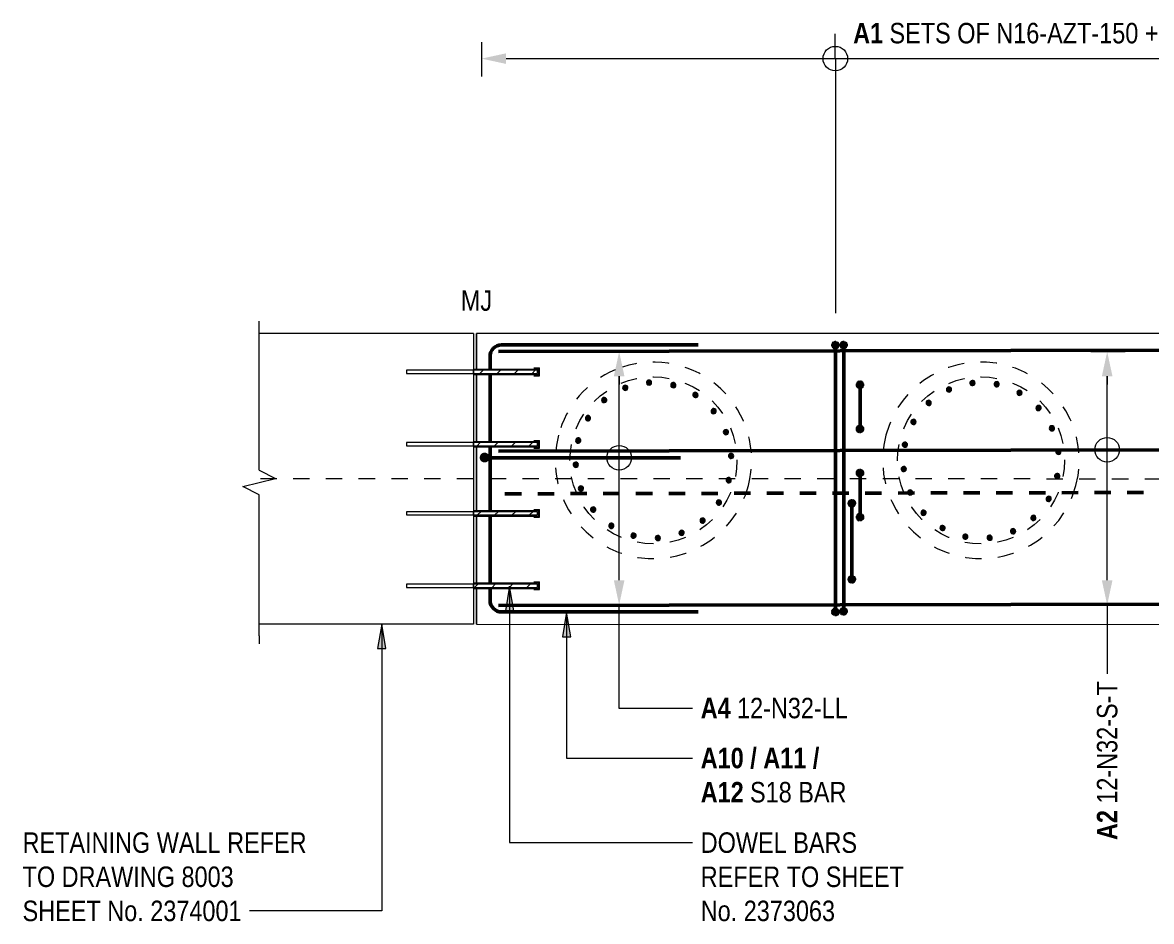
# Model space of a CAD drawing. Header units: metres. Extents: x 0 to 41, y -510 to 23.
# Drawn here: x 10.66 to 17.55, y -509.22 to -503.74 of the extents above; entities that cross this region are included whole.
import ezdxf

# ---------------------------------------------------------------- set-up
doc = ezdxf.new("R2010")
doc.units = ezdxf.units.M
doc.linetypes.add('JacobsDash', pattern=[0.0045, 0.003, -0.0015])
doc.linetypes.add('JacobsGridLine', pattern=[0.0145, 0.01, -0.001, 0.0025, -0.001])
for name, color, linetype, lineweight in [('A-ANNO-NOTE', 7, 'Continuous', 9), ('A-DETL', 7, 'Continuous', 13), ('A-DETL-GENF', 7, 'Continuous', 9), ('G-ANNO-TEXT', 7, 'Continuous', 9), ('S-BEAM', 7, 'Continuous', 50), ('S-FNDN', 7, 'Continuous', 50), ('S-GRID', 7, 'Continuous', 9)]:
    doc.layers.add(name, color=color, linetype=linetype, lineweight=lineweight)
doc.styles.add('Arial Narrow_5', font='ARIALN.TTF', dxfattribs={"height": 0.125})
doc.styles.add('Arial Narrow_B_2', font='ARIALNB.TTF', dxfattribs={"height": 0.125})
pattern_1 = [(45, (-151.88047, -1733.145), (-0.0530330086, 0.0530330086), [])]

# ---------------------------------------------------------------- blocks, each defined once
blk = doc.blocks.new('01_SFO_FRP_Pile_CastInPlace_CS_BR08 - CAST-IN-PLACE PILE - 1200-8661166-DRG-2873071 - ABUTMENT A1 REINFORCEMENT PLAN')
at = {"layer": 'S-FNDN', "color": 8, "linetype": 'JacobsDash', "lineweight": 18, "true_color": 0x808080}
for start, end in [(90, 270), (270, 90)]:
    blk.add_arc((0, 0), 0.6, start, end, dxfattribs=at)
blk = doc.blocks.new('01_SFO_FRP_Pile_CastInPlace_CS_BR08 - CAST-IN-PLACE PILE - 1200-8661189-DRG-2873071 - ABUTMENT A1 REINFORCEMENT PLAN')
at = {"layer": 'S-FNDN', "color": 8, "linetype": 'JacobsDash', "lineweight": 18, "true_color": 0x808080}
for start, end in [(90, 213.13476), (270, 90), (217.7308, 270)]:
    blk.add_arc((0, 0), 0.6, start, end, dxfattribs=at)
blk = doc.blocks.new('03_SFR_ACS_Abutment_BR08_Retaining wall CS - ABUTMENT SOUTH WEST_B08-7985321-DRG-2873071 - ABUTMENT A1 REINFORCEMENT PLAN')
at = {"layer": 'S-BEAM', "lineweight": 13}
for p, q in [((1102.352, -505.8592), (1102.3521, -505.6342)), ((1102.3521, -505.6342), (1102.3525, -505.6342)), ((1102.3525, -505.6342), (1102.353, -505.6342)), ((1102.353, -505.6342), (1102.3529, -505.8592)), ((1112.3325, -505.6375), (1102.353, -505.6342)), ((1112.3317, -505.6375), (1112.3314, -506.3429)), ((1112.3325, -505.6375), (1112.332, -505.6375)), ((1112.3323, -506.3431), (1112.3325, -505.6375)), ((1102.3519, -506.3009), (1102.352, -505.8792)), ((1102.3529, -505.8792), (1102.3528, -506.3009)), ((1102.3518, -506.7225), (1102.3519, -506.3209)), ((1102.3528, -506.3209), (1102.3526, -506.7225)), ((1112.3314, -506.4019), (1112.3311, -507.4125)), ((1112.332, -507.4125), (1112.3323, -506.4017)), ((1102.3516, -507.1642), (1102.3518, -506.7425)), ((1102.3526, -506.7425), (1102.3525, -507.1642)), ((1102.3515, -507.4092), (1102.3516, -507.1842)), ((1102.3525, -507.1842), (1102.3524, -507.4092)), ((1102.3524, -507.4092), (1102.3515, -507.4092)), ((1102.3524, -507.4092), (1112.332, -507.4125)), ((1112.3311, -507.4125), (1112.332, -507.4125))]:
    blk.add_line(p, q, dxfattribs=at)
blk = doc.blocks.new('S_Det_Reinf_Bar Section_2D Grey - N32-6361576-DRG-2873071 - ABUTMENT A1 REINFORCEMENT PLAN')
at = {"layer": 'A-DETL-GENF', "true_color": 0x808080}
blk.add_hatch(color=8, dxfattribs=at).paths.add_polyline_path([(0.0041, -0.0155), (0.008, -0.0139), (0.0113, -0.0113), (0.0139, -0.008), (0.0155, -0.0041), (0.016, 0), (0.0155, 0.0041), (0.0139, 0.008), (0.0113, 0.0113), (0.008, 0.0139), (0.0041, 0.0155), (0, 0.016), (-0.0041, 0.0155), (-0.008, 0.0139), (-0.0113, 0.0113), (-0.0139, 0.008), (-0.0155, 0.0041), (-0.016, 0), (-0.0155, -0.0041), (-0.0139, -0.008), (-0.0113, -0.0113), (-0.008, -0.0139), (-0.0041, -0.0155), (0, -0.016)])
at = {"layer": 'A-DETL-GENF', "color": 8, "lineweight": 18, "true_color": 0x808080}
for start, end in [(360, 180), (180, 360)]:
    blk.add_arc((0, 0), 0.016, start, end, dxfattribs=at)
blk = doc.blocks.new('S_Det_Reinf_Bar Section_2D Grey - N32-V8-DRG-2873071 - ABUTMENT A1 REINFORCEMENT PLAN')
at = {"layer": 'A-DETL-GENF', "true_color": 0x808080}
blk.add_hatch(color=8, dxfattribs=at).paths.add_polyline_path([(-0.008, -0.0139), (-0.0041, -0.0155), (0, -0.016), (0.0041, -0.0155), (0.008, -0.0139), (0.0113, -0.0113), (0.0139, -0.008), (0.0155, -0.0041), (0.016, 0), (0.0155, 0.0041), (0.0139, 0.008), (0.0113, 0.0113), (0.008, 0.0139), (0.0041, 0.0155), (0, 0.016), (-0.0041, 0.0155), (-0.008, 0.0139), (-0.0113, 0.0113), (-0.0139, 0.008), (-0.0155, 0.0041), (-0.016, -0.0002), (-0.0155, -0.0041), (-0.0139, -0.008), (-0.0113, -0.0113)])
at = {"layer": 'A-DETL-GENF', "color": 8, "lineweight": 18, "true_color": 0x808080}
for start, end in [(360, 180), (180, 360)]:
    blk.add_arc((0, 0), 0.016, start, end, dxfattribs=at)
blk = doc.blocks.new('ReinfDot - Dot-7930335-DRG-2873071 - ABUTMENT A1 REINFORCEMENT PLAN')
at = {"layer": 'A-DETL-GENF'}
blk.add_hatch(color=256, dxfattribs=at).paths.add_polyline_path([(0, -0.03), (0.0078, -0.029), (0.015, -0.026), (0.0212, -0.0212), (0.026, -0.015), (0.029, -0.0078), (0.03, 0), (0.029, 0.0078), (0.026, 0.015), (0.0212, 0.0212), (0.015, 0.026), (0.0078, 0.029), (0, 0.03), (-0.0078, 0.029), (-0.015, 0.026), (-0.0212, 0.0212), (-0.026, 0.015), (-0.029, 0.0078), (-0.03, 0), (-0.029, -0.0078), (-0.026, -0.015), (-0.0212, -0.0212), (-0.015, -0.026), (-0.0078, -0.029)])
blk = doc.blocks.new('T2DExtentArrowReinf2 - Extent-7962349-DRG-2873071 - ABUTMENT A1 REINFORCEMENT PLAN')
at = {"layer": 'A-DETL-GENF'}
for p, q in [((0, 0.01), (0, -0.11)), ((0.15, 0), (1.395, 0)), ((1.545, -0.11), (1.545, 0))]:
    blk.add_line(p, q, dxfattribs=at)
blk = doc.blocks.new('Repeating Detail - N32-7932625-DRG-2873071 - ABUTMENT A1 REINFORCEMENT PLAN')
at = {"layer": 'A-DETL-GENF'}
blk.add_hatch(color=256, dxfattribs=at).paths.add_polyline_path([(-0.0155, 0.0041), (-0.0139, 0.008), (-0.0113, 0.0113), (-0.008, 0.0139), (-0.0041, 0.0155), (0.0022, 0.0157), (0.0041, 0.0155), (0.008, 0.0139), (0.0113, 0.0113), (0.0139, 0.008), (0.0155, 0.0041), (0.016, 0), (0.0155, -0.0041), (0.0139, -0.008), (0.0113, -0.0113), (0.008, -0.0139), (0.0041, -0.0155), (0, -0.016), (-0.0041, -0.0155), (-0.008, -0.0139), (-0.0113, -0.0113), (-0.0139, -0.008), (-0.0155, -0.0041), (-0.016, 0)])
at = {"layer": 'A-DETL-GENF', "lineweight": 50}
for start, end in [(360, 180), (180, 360)]:
    blk.add_arc((0, 0), 0.016, start, end, dxfattribs=at)
blk = doc.blocks.new('Repeating Detail - N32-V9-DRG-2873071 - ABUTMENT A1 REINFORCEMENT PLAN')
at = {"layer": 'A-DETL-GENF'}
blk.add_hatch(color=256, dxfattribs=at).paths.add_polyline_path([(-0.0155, 0.0041), (-0.0139, 0.008), (-0.0113, 0.0113), (-0.008, 0.0139), (-0.0041, 0.0155), (0, 0.016), (0.0041, 0.0155), (0.008, 0.0139), (0.0113, 0.0113), (0.0139, 0.008), (0.0155, 0.0041), (0.016, 0), (0.0155, -0.0041), (0.0139, -0.008), (0.0113, -0.0113), (0.008, -0.0139), (0.0041, -0.0155), (0, -0.016), (-0.0041, -0.0155), (-0.008, -0.0139), (-0.0113, -0.0113), (-0.0139, -0.008), (-0.0155, -0.0041), (-0.016, 0)])
at = {"layer": 'A-DETL-GENF', "lineweight": 50}
for start, end in [(360, 180), (180, 360)]:
    blk.add_arc((0, 0), 0.016, start, end, dxfattribs=at)
blk = doc.blocks.new('T2DExtentArrowReinf2 - Extent-7962352-DRG-2873071 - ABUTMENT A1 REINFORCEMENT PLAN')
at = {"layer": 'A-DETL-GENF'}
for p, q in [((0, 0.01), (0, -0.11)), ((0.15, 0), (1.395, 0)), ((1.545, -0.11), (1.545, 0))]:
    blk.add_line(p, q, dxfattribs=at)
blk = doc.blocks.new('T2DExtentArrowReinf2 - Extent-7962354-DRG-2873071 - ABUTMENT A1 REINFORCEMENT PLAN')
at = {"layer": 'A-DETL-GENF'}
for p, q in [((0, 0.01), (0, -0.11)), ((0.15, 0), (9.7802, 0)), ((2.1602, 0), (2.1602, -1.5534)), ((9.9302, -0.11), (9.9302, 0))]:
    blk.add_line(p, q, dxfattribs=at)
blk = doc.blocks.new('BreakLine - BreakLine-7934069-DRG-2873071 - ABUTMENT A1 REINFORCEMENT PLAN')
at = {"layer": 'A-DETL-GENF', "lineweight": 13}
for p, q in [((0, 0), (0.86, 0)), ((1.01, 0), (1.87, 0))]:
    blk.add_line(p, q, dxfattribs=at)
blk = doc.blocks.new('S_Det_Reinf_Bar Section_2D Grey - N32-V14-DRG-2873071 - ABUTMENT A1 REINFORCEMENT PLAN')
at = {"layer": 'A-DETL-GENF', "true_color": 0x808080}
blk.add_hatch(color=8, dxfattribs=at).paths.add_polyline_path([(0.0041, 0.0155), (-0.0007, 0.0159), (-0.0041, 0.0155), (-0.008, 0.0139), (-0.0113, 0.0113), (-0.0139, 0.008), (-0.0155, 0.0041), (-0.016, 0), (-0.0155, -0.0041), (-0.0139, -0.008), (-0.0113, -0.0113), (-0.008, -0.0139), (-0.0041, -0.0155), (0.0011, -0.0159), (0.0041, -0.0155), (0.008, -0.0139), (0.0113, -0.0113), (0.0139, -0.008), (0.0155, -0.0041), (0.016, 0), (0.0155, 0.0041), (0.0139, 0.008), (0.0113, 0.0113), (0.008, 0.0139)])
at = {"layer": 'A-DETL-GENF', "color": 8, "lineweight": 18, "true_color": 0x808080}
for start, end in [(360, 180), (180, 360)]:
    blk.add_arc((0, 0), 0.016, start, end, dxfattribs=at)
blk = doc.blocks.new('S_Det_Reinf_Bar Section_2D Grey - N32-V15-DRG-2873071 - ABUTMENT A1 REINFORCEMENT PLAN')
at = {"layer": 'A-DETL-GENF', "true_color": 0x808080}
blk.add_hatch(color=8, dxfattribs=at).paths.add_polyline_path([(-0.0041, 0.0155), (-0.008, 0.0139), (-0.0113, 0.0113), (-0.0139, 0.008), (-0.0155, 0.0041), (-0.016, 0), (-0.0147, -0.0059), (-0.0139, -0.008), (-0.0113, -0.0113), (-0.008, -0.0139), (-0.0041, -0.0155), (0, -0.016), (0.0041, -0.0155), (0.008, -0.0139), (0.0113, -0.0113), (0.0139, -0.008), (0.0155, -0.0041), (0.0157, 0.0021), (0.0155, 0.0041), (0.0139, 0.008), (0.0113, 0.0113), (0.008, 0.0139), (0.0041, 0.0155), (0, 0.016)])
at = {"layer": 'A-DETL-GENF', "color": 8, "lineweight": 18, "true_color": 0x808080}
for start, end in [(360, 180), (180, 360)]:
    blk.add_arc((0, 0), 0.016, start, end, dxfattribs=at)

msp = doc.modelspace()

# ---------------------------------------------------------------- hatches: boundary and pattern name
at = {"layer": 'A-ANNO-NOTE', "lineweight": 5}
for points in [[(13.6125, -503.9892), (13.6125, -503.9242), (13.4625, -503.9567)], [(14.2701, -505.8959), (14.3351, -505.8959), (14.3026, -505.7459), (14.2705, -505.8944)], [(17.3151, -505.8959), (17.2826, -505.7459), (17.2501, -505.8959)], [(14.3026, -507.2909), (14.3351, -507.1409), (14.2701, -507.1409)], [(17.2826, -507.2909), (17.3151, -507.1409), (17.2501, -507.1409)]]:
    msp.add_hatch(color=256, dxfattribs=at).paths.add_polyline_path(points)
at = {"layer": 'A-DETL-GENF'}
h = msp.add_hatch(dxfattribs=at)
h.set_pattern_fill('FP_1', color=256, style=0, pattern_type=2)
h.set_pattern_definition(pattern_1)
h.paths.add_polyline_path([(13.4136, -505.8792), (13.8036, -505.8792), (13.8036, -505.8592), (13.4136, -505.8592)])
h = msp.add_hatch(dxfattribs=at)
h.set_pattern_fill('FP_1', color=256, style=0, pattern_type=2)
h.set_pattern_definition(pattern_1)
h.paths.add_polyline_path([(13.4136, -506.3209), (13.8036, -506.3209), (13.8036, -506.3009), (13.4136, -506.3009)])
h = msp.add_hatch(dxfattribs=at)
h.set_pattern_fill('FP_1', color=256, style=0, pattern_type=2)
h.set_pattern_definition(pattern_1)
h.paths.add_polyline_path([(13.8036, -506.7425), (13.8036, -506.7225), (13.4136, -506.7225), (13.4136, -506.7425), (13.7484, -506.7425)])
h = msp.add_hatch(dxfattribs=at)
h.set_pattern_fill('FP_1', color=256, style=0, pattern_type=2)
h.set_pattern_definition(pattern_1)
h.paths.add_polyline_path([(13.8036, -507.1842), (13.8036, -507.1642), (13.4136, -507.1642), (13.4136, -507.1842), (13.7484, -507.1842)])
at = {"layer": 'G-ANNO-TEXT'}
for points in [[(13.6337, -507.1769), (13.6086, -507.3269), (13.6588, -507.3269)], [(13.982, -507.3358), (13.9569, -507.4858), (14.0071, -507.4858)], [(12.8525, -507.4082), (12.8274, -507.5582), (12.8776, -507.5582)]]:
    msp.add_hatch(color=256, dxfattribs=at).paths.add_polyline_path(points)

# ---------------------------------------------------------------- linework, layer by layer
at = {"layer": 'A-ANNO-NOTE'}
for p, q in [((15.6226, -503.9562), (15.6226, -503.8062)), ((13.4625, -503.8567), (13.4625, -504.0567)), ((13.6125, -503.9567), (13.6625, -503.9567)), ((14.4026, -505.7459), (14.2026, -505.7459)), ((17.3826, -505.7459), (17.1826, -505.7459)), ((14.3026, -505.8959), (14.3026, -505.9459)), ((17.2826, -505.8959), (17.2826, -505.9459)), ((14.3026, -507.1409), (14.3026, -507.0909)), ((17.2826, -507.1409), (17.2826, -507.0909)), ((14.2026, -507.2909), (14.4026, -507.2909)), ((17.1826, -507.2909), (17.3826, -507.2909))]:
    msp.add_line(p, q, dxfattribs=at)
at = {"layer": 'A-ANNO-NOTE', "lineweight": 13}
for p, q in [((12.105, -505.6092), (12.105, -505.5592)), ((12.105, -506.4692), (12.205, -506.5192)), ((12.005, -506.5692), (12.205, -506.5192)), ((12.105, -506.6192), (12.005, -506.5692)), ((12.105, -507.4792), (12.105, -507.5292))]:
    msp.add_line(p, q, dxfattribs=at)
at = {"layer": 'A-ANNO-NOTE'}
for centre in [(15.6226, -503.9567), (15.6226, -503.9567), (17.2826, -506.3442), (14.3026, -506.393)]:
    msp.add_circle(centre, 0.075, dxfattribs=at)
at = {"layer": 'A-DETL', "color": 8, "true_color": 0x808080}
for p, q in [((13.4125, -505.6342), (12.105, -505.6342)), ((13.4125, -505.6342), (13.4125, -507.4092)), ((13.4125, -507.4092), (12.105, -507.4092))]:
    msp.add_line(p, q, dxfattribs=at)
at = {"layer": 'A-DETL', "lineweight": 50}
for p, q in [((23.3053, -505.7261), (13.5653, -505.7451)), ((14.7844, -505.7046), (13.5844, -505.7046)), ((15.6236, -505.7057), (15.6236, -507.3181)), ((15.6736, -505.7057), (15.6736, -507.3307)), ((13.5144, -505.7746), (13.5144, -505.8592)), ((13.5144, -505.8792), (13.5144, -506.3009)), ((15.7736, -505.9682), (15.7736, -506.1971)), ((13.5144, -506.3209), (13.5144, -506.7225)), ((23.3053, -506.3341), (13.5653, -506.3531)), ((14.6777, -506.393), (13.511, -506.393)), ((15.7736, -506.5066), (15.7736, -506.7354)), ((15.7236, -506.6711), (15.7236, -507.1357)), ((13.5144, -506.7425), (13.5144, -507.1642)), ((13.5144, -507.1842), (13.5144, -507.2642)), ((23.3053, -507.2751), (13.5653, -507.2941)), ((13.5844, -507.3342), (14.7844, -507.3342))]:
    msp.add_line(p, q, dxfattribs=at)
at = {"layer": 'A-DETL', "lineweight": 9}
for p, q in [((13.4136, -505.8592), (13.0036, -505.8592)), ((13.0036, -505.8592), (13.0036, -505.8792)), ((13.4136, -505.8517), (13.8114, -505.8517)), ((13.4136, -505.8792), (13.4136, -505.8592)), ((13.8114, -505.8857), (13.8114, -505.8517)), ((13.0036, -505.8792), (13.4136, -505.8792)), ((13.4136, -505.8857), (13.8114, -505.8857)), ((13.4136, -506.3009), (13.0036, -506.3009)), ((13.0036, -506.3009), (13.0036, -506.3209)), ((13.0036, -506.3209), (13.4136, -506.3209)), ((13.4136, -506.2934), (13.8114, -506.2934)), ((13.4136, -506.3209), (13.4136, -506.3009)), ((13.4136, -506.3274), (13.8114, -506.3274)), ((13.8114, -506.3274), (13.8114, -506.2934)), ((13.4136, -506.7225), (13.0036, -506.7225)), ((13.0036, -506.7225), (13.0036, -506.7425)), ((13.0036, -506.7425), (13.4136, -506.7425)), ((13.4136, -506.715), (13.8114, -506.715)), ((13.4136, -506.7425), (13.4136, -506.7225)), ((13.4136, -506.749), (13.8114, -506.749)), ((13.8114, -506.749), (13.8114, -506.715)), ((13.4136, -507.1642), (13.0036, -507.1642)), ((13.0036, -507.1642), (13.0036, -507.1842)), ((13.0036, -507.1842), (13.4136, -507.1842)), ((13.4136, -507.1567), (13.8114, -507.1567)), ((13.4136, -507.1842), (13.4136, -507.1642)), ((13.8114, -507.1907), (13.8114, -507.1567)), ((13.4136, -507.1907), (13.8114, -507.1907))]:
    msp.add_line(p, q, dxfattribs=at)
at = {"layer": 'A-DETL'}
for p, q in [((13.4136, -505.8592), (13.4136, -505.8792)), ((13.8036, -505.8592), (13.4136, -505.8592)), ((13.7807, -505.8452), (13.8164, -505.8452)), ((13.8036, -505.8792), (13.8036, -505.8592)), ((13.8164, -505.8932), (13.8164, -505.8452)), ((13.4136, -505.8792), (13.8036, -505.8792)), ((13.7807, -505.8932), (13.8164, -505.8932)), ((13.7807, -506.2869), (13.8164, -506.2869)), ((13.8164, -506.3349), (13.8164, -506.2869)), ((13.4136, -506.3009), (13.4136, -506.3209)), ((13.8036, -506.3009), (13.4136, -506.3009)), ((13.4136, -506.3209), (13.8036, -506.3209)), ((13.7807, -506.3349), (13.8164, -506.3349)), ((13.8036, -506.3209), (13.8036, -506.3009)), ((13.4136, -506.7225), (13.4136, -506.7425)), ((13.8036, -506.7225), (13.4136, -506.7225)), ((13.4136, -506.7425), (13.8036, -506.7425)), ((13.7807, -506.7086), (13.8164, -506.7086)), ((13.7807, -506.7565), (13.8164, -506.7565)), ((13.8036, -506.7425), (13.8036, -506.7225)), ((13.8164, -506.7565), (13.8164, -506.7086)), ((13.4136, -507.1642), (13.4136, -507.1842)), ((13.8036, -507.1642), (13.4136, -507.1642)), ((13.4136, -507.1842), (13.8036, -507.1842)), ((13.7807, -507.1502), (13.8164, -507.1502)), ((13.8036, -507.1842), (13.8036, -507.1642)), ((13.8164, -507.1982), (13.8164, -507.1502)), ((13.7807, -507.1982), (13.8164, -507.1982))]:
    msp.add_line(p, q, dxfattribs=at)
at = {"layer": 'A-DETL', "linetype": 'JacobsDash', "lineweight": 50}
msp.add_line((23.3053, -506.5941), (13.5653, -506.6131), dxfattribs=at)
at = {"layer": 'A-DETL', "color": 8, "linetype": 'JacobsDash', "lineweight": 9, "true_color": 0x808080}
for centre in [(14.5119, -506.409), (16.5124, -506.4092)]:
    msp.add_circle(centre, 0.51, dxfattribs=at)
at = {"layer": 'A-DETL', "lineweight": 50}
for centre, start, end in [((13.5844, -505.7746), 89.99999, 180), ((13.5844, -507.2642), 180, 269.99999)]:
    msp.add_arc(centre, 0.07, start, end, dxfattribs=at)
at = {"layer": 'A-DETL-GENF'}
for p, q in [((15.6236, -505.7057), (15.6432, -505.7095)), ((15.6736, -505.7057), (15.6932, -505.7095)), ((15.7736, -505.9479), (15.7932, -505.944)), ((15.7736, -506.2174), (15.7932, -506.2213)), ((15.7736, -506.4862), (15.7932, -506.4824)), ((15.7236, -506.6711), (15.7432, -506.6749)), ((15.7736, -506.7558), (15.7932, -506.7597)), ((15.7236, -507.1357), (15.7432, -507.1395)), ((15.6236, -507.334), (15.6432, -507.3379)), ((15.6736, -507.3307), (15.6932, -507.3345))]:
    msp.add_line(p, q, dxfattribs=at)
at = {"layer": 'G-ANNO-TEXT'}
for p, q in [((13.6337, -507.1769), (13.6086, -507.3269)), ((13.6588, -507.3269), (13.6337, -507.1769)), ((13.6337, -507.1769), (13.6337, -508.7425)), ((14.3014, -507.2899), (14.3014, -507.921)), ((17.2822, -507.291), (17.2822, -507.6678)), ((13.6086, -507.3269), (13.6588, -507.3269)), ((13.982, -507.3358), (13.9569, -507.4858)), ((14.0071, -507.4858), (13.982, -507.3358)), ((13.982, -507.3358), (13.982, -508.2262)), ((12.8525, -507.4082), (12.8274, -507.5582)), ((12.8776, -507.5582), (12.8525, -507.4082)), ((12.8525, -507.4082), (12.8525, -509.1592)), ((13.9569, -507.4858), (14.0071, -507.4858)), ((12.8274, -507.5582), (12.8776, -507.5582)), ((17.2822, -507.6678), (17.2822, -507.7121)), ((14.3014, -507.921), (14.7507, -507.921)), ((13.982, -508.2262), (14.7507, -508.2262)), ((13.6337, -508.7425), (14.7507, -508.7425)), ((12.5777, -509.1592), (12.0459, -509.1592)), ((12.8525, -509.1592), (12.5777, -509.1592))]:
    msp.add_line(p, q, dxfattribs=at)
at = {"layer": 'S-GRID', "linetype": 'JacobsGridLine', "lineweight": 18}
msp.add_line((23.4118, -506.525), (12.0724, -506.5213), dxfattribs=at)

# ---------------------------------------------------------------- block references
at = {"layer": 'A-DETL-GENF'}
for name, p in [('T2DExtentArrowReinf2 - Extent-7962354-DRG-2873071 - ABUTMENT A1 REINFORCEMENT PLAN', (13.4625, -503.9567)), ('ReinfDot - Dot-7930335-DRG-2873071 - ABUTMENT A1 REINFORCEMENT PLAN', (13.4811, -506.3918))]:
    msp.add_blockref(name, p, dxfattribs=at)
for name, p, rotation in [('BreakLine - BreakLine-7934069-DRG-2873071 - ABUTMENT A1 REINFORCEMENT PLAN', (12.105, -507.4792), 90.00000000012541), ('T2DExtentArrowReinf2 - Extent-7962352-DRG-2873071 - ABUTMENT A1 REINFORCEMENT PLAN', (14.3026, -507.2909), 89.99999999999787), ('T2DExtentArrowReinf2 - Extent-7962349-DRG-2873071 - ABUTMENT A1 REINFORCEMENT PLAN', (17.2826, -507.2909), 89.99999999999787), ('Repeating Detail - N32-V9-DRG-2873071 - ABUTMENT A1 REINFORCEMENT PLAN', (15.7736, -505.9479), 281.1268239807596), ('Repeating Detail - N32-V9-DRG-2873071 - ABUTMENT A1 REINFORCEMENT PLAN', (15.7736, -506.4862), 281.1268239808919)]:
    msp.add_blockref(name, p, dxfattribs=dict(at, rotation=rotation))
at = {"layer": 'A-DETL-GENF', "extrusion": (0, 0, -1), "rotation": 101.1268239807679}
for name, p in [('Repeating Detail - N32-V9-DRG-2873071 - ABUTMENT A1 REINFORCEMENT PLAN', (-15.6236, -505.7057)), ('Repeating Detail - N32-V9-DRG-2873071 - ABUTMENT A1 REINFORCEMENT PLAN', (-15.6736, -505.7057)), ('Repeating Detail - N32-V9-DRG-2873071 - ABUTMENT A1 REINFORCEMENT PLAN', (-15.7736, -506.2174)), ('Repeating Detail - N32-7932625-DRG-2873071 - ABUTMENT A1 REINFORCEMENT PLAN', (-15.7236, -506.6711)), ('Repeating Detail - N32-V9-DRG-2873071 - ABUTMENT A1 REINFORCEMENT PLAN', (-15.7736, -506.7558)), ('Repeating Detail - N32-V9-DRG-2873071 - ABUTMENT A1 REINFORCEMENT PLAN', (-15.7236, -507.1357)), ('Repeating Detail - N32-V9-DRG-2873071 - ABUTMENT A1 REINFORCEMENT PLAN', (-15.6236, -507.334)), ('Repeating Detail - N32-V9-DRG-2873071 - ABUTMENT A1 REINFORCEMENT PLAN', (-15.6736, -507.3307))]:
    msp.add_blockref(name, p, dxfattribs=at)
at = {"layer": 'A-DETL-GENF', "color": 8, "true_color": 0x808080}
for name, p, rotation in [('S_Det_Reinf_Bar Section_2D Grey - N32-6361576-DRG-2873071 - ABUTMENT A1 REINFORCEMENT PLAN', (14.3399, -505.9662), 21.22388888902767), ('S_Det_Reinf_Bar Section_2D Grey - N32-6361576-DRG-2873071 - ABUTMENT A1 REINFORCEMENT PLAN', (14.4851, -505.9347), 3.223888889022546), ('S_Det_Reinf_Bar Section_2D Grey - N32-6361576-DRG-2873071 - ABUTMENT A1 REINFORCEMENT PLAN', (14.633, -505.9497), 345.2238888891193), ('S_Det_Reinf_Bar Section_2D Grey - N32-6361576-DRG-2873071 - ABUTMENT A1 REINFORCEMENT PLAN', (16.4599, -505.9371), 6.340833333539675), ('S_Det_Reinf_Bar Section_2D Grey - N32-6361576-DRG-2873071 - ABUTMENT A1 REINFORCEMENT PLAN', (16.6084, -505.944), 348.3408333335346), ('S_Det_Reinf_Bar Section_2D Grey - N32-6361576-DRG-2873071 - ABUTMENT A1 REINFORCEMENT PLAN', (14.769, -506.0096), 327.2238888891142), ('S_Det_Reinf_Bar Section_2D Grey - N32-V8-DRG-2873071 - ABUTMENT A1 REINFORCEMENT PLAN', (16.3166, -505.9764), 24.34083333354476), ('S_Det_Reinf_Bar Section_2D Grey - N32-6361576-DRG-2873071 - ABUTMENT A1 REINFORCEMENT PLAN', (16.7474, -505.9964), 330.3408333335295), ('S_Det_Reinf_Bar Section_2D Grey - N32-6361576-DRG-2873071 - ABUTMENT A1 REINFORCEMENT PLAN', (14.2115, -506.041), 39.22388888903279), ('S_Det_Reinf_Bar Section_2D Grey - N32-6361576-DRG-2873071 - ABUTMENT A1 REINFORCEMENT PLAN', (16.1925, -506.0581), 42.34083333354984), ('S_Det_Reinf_Bar Section_2D Grey - N32-6361576-DRG-2873071 - ABUTMENT A1 REINFORCEMENT PLAN', (16.8635, -506.0893), 312.3408333335244), ('S_Det_Reinf_Bar Section_2D Grey - N32-6361576-DRG-2873071 - ABUTMENT A1 REINFORCEMENT PLAN', (14.1125, -506.1518), 57.22388888903787), ('S_Det_Reinf_Bar Section_2D Grey - N32-6361576-DRG-2873071 - ABUTMENT A1 REINFORCEMENT PLAN', (14.8798, -506.1086), 309.2238888891091), ('S_Det_Reinf_Bar Section_2D Grey - N32-6361576-DRG-2873071 - ABUTMENT A1 REINFORCEMENT PLAN', (16.0996, -506.1742), 60.34083333355495), ('S_Det_Reinf_Bar Section_2D Grey - N32-6361576-DRG-2873071 - ABUTMENT A1 REINFORCEMENT PLAN', (14.9546, -506.237), 291.223888889104), ('S_Det_Reinf_Bar Section_2D Grey - N32-6361576-DRG-2873071 - ABUTMENT A1 REINFORCEMENT PLAN', (16.9452, -506.2134), 294.3408333335193), ('S_Det_Reinf_Bar Section_2D Grey - N32-6361576-DRG-2873071 - ABUTMENT A1 REINFORCEMENT PLAN', (14.0526, -506.2878), 75.22388888904297), ('S_Det_Reinf_Bar Section_2D Grey - N32-6361576-DRG-2873071 - ABUTMENT A1 REINFORCEMENT PLAN', (16.0472, -506.3132), 78.34083333345828), ('S_Det_Reinf_Bar Section_2D Grey - N32-6361576-DRG-2873071 - ABUTMENT A1 REINFORCEMENT PLAN', (16.9845, -506.3568), 276.3408333335143), ('S_Det_Reinf_Bar Section_2D Grey - N32-6361576-DRG-2873071 - ABUTMENT A1 REINFORCEMENT PLAN', (14.0376, -506.4357), 93.22388888904806), ('S_Det_Reinf_Bar Section_2D Grey - N32-6361576-DRG-2873071 - ABUTMENT A1 REINFORCEMENT PLAN', (14.9861, -506.3823), 273.2238888890989), ('S_Det_Reinf_Bar Section_2D Grey - N32-6361576-DRG-2873071 - ABUTMENT A1 REINFORCEMENT PLAN', (16.0403, -506.4617), 96.34083333346335), ('S_Det_Reinf_Bar Section_2D Grey - N32-6361576-DRG-2873071 - ABUTMENT A1 REINFORCEMENT PLAN', (16.9776, -506.5052), 258.3408333335091), ('S_Det_Reinf_Bar Section_2D Grey - N32-6361576-DRG-2873071 - ABUTMENT A1 REINFORCEMENT PLAN', (14.0691, -506.5809), 111.2238888890531), ('S_Det_Reinf_Bar Section_2D Grey - N32-6361576-DRG-2873071 - ABUTMENT A1 REINFORCEMENT PLAN', (14.9711, -506.5301), 255.2238888890938), ('S_Det_Reinf_Bar Section_2D Grey - N32-6361576-DRG-2873071 - ABUTMENT A1 REINFORCEMENT PLAN', (16.0796, -506.605), 114.3408333334684), ('S_Det_Reinf_Bar Section_2D Grey - N32-6361576-DRG-2873071 - ABUTMENT A1 REINFORCEMENT PLAN', (16.9252, -506.6443), 240.340833333504), ('S_Det_Reinf_Bar Section_2D Grey - N32-6361576-DRG-2873071 - ABUTMENT A1 REINFORCEMENT PLAN', (14.1439, -506.7093), 129.2238888890582), ('S_Det_Reinf_Bar Section_2D Grey - N32-6361576-DRG-2873071 - ABUTMENT A1 REINFORCEMENT PLAN', (14.9112, -506.6661), 237.2238888890888), ('S_Det_Reinf_Bar Section_2D Grey - N32-6361576-DRG-2873071 - ABUTMENT A1 REINFORCEMENT PLAN', (14.8122, -506.777), 219.2238888890837), ('S_Det_Reinf_Bar Section_2D Grey - N32-6361576-DRG-2873071 - ABUTMENT A1 REINFORCEMENT PLAN', (16.1613, -506.7291), 132.3408333334735), ('S_Det_Reinf_Bar Section_2D Grey - N32-6361576-DRG-2873071 - ABUTMENT A1 REINFORCEMENT PLAN', (16.8323, -506.7603), 222.3408333334989), ('S_Det_Reinf_Bar Section_2D Grey - N32-6361576-DRG-2873071 - ABUTMENT A1 REINFORCEMENT PLAN', (14.2547, -506.8084), 147.2238888890633), ('S_Det_Reinf_Bar Section_2D Grey - N32-V14-DRG-2873071 - ABUTMENT A1 REINFORCEMENT PLAN', (14.6838, -506.8518), 201.2238888890786), ('S_Det_Reinf_Bar Section_2D Grey - N32-6361576-DRG-2873071 - ABUTMENT A1 REINFORCEMENT PLAN', (16.2773, -506.822), 150.3408333334786), ('S_Det_Reinf_Bar Section_2D Grey - N32-6361576-DRG-2873071 - ABUTMENT A1 REINFORCEMENT PLAN', (16.7082, -506.842), 204.3408333334939), ('S_Det_Reinf_Bar Section_2D Grey - N32-V15-DRG-2873071 - ABUTMENT A1 REINFORCEMENT PLAN', (14.3907, -506.8683), 165.2238888890684), ('S_Det_Reinf_Bar Section_2D Grey - N32-6361576-DRG-2873071 - ABUTMENT A1 REINFORCEMENT PLAN', (14.5386, -506.8832), 183.2238888890734), ('S_Det_Reinf_Bar Section_2D Grey - N32-6361576-DRG-2873071 - ABUTMENT A1 REINFORCEMENT PLAN', (16.4164, -506.8744), 168.3408333334837), ('S_Det_Reinf_Bar Section_2D Grey - N32-6361576-DRG-2873071 - ABUTMENT A1 REINFORCEMENT PLAN', (16.5649, -506.8813), 186.3408333334887)]:
    msp.add_blockref(name, p, dxfattribs=dict(at, rotation=rotation))
at = {"layer": 'S-BEAM', "lineweight": 13}
msp.add_blockref('03_SFR_ACS_Abutment_BR08_Retaining wall CS - ABUTMENT SOUTH WEST_B08-7985321-DRG-2873071 - ABUTMENT A1 REINFORCEMENT PLAN', (-1088.9205, 0), dxfattribs=at)
at = {"layer": 'S-FNDN', "color": 8, "linetype": 'JacobsDash', "lineweight": 18, "true_color": 0x808080, "rotation": 255.223888888889}
for name, p in [('01_SFO_FRP_Pile_CastInPlace_CS_BR08 - CAST-IN-PLACE PILE - 1200-8661189-DRG-2873071 - ABUTMENT A1 REINFORCEMENT PLAN', (14.5119, -506.409)), ('01_SFO_FRP_Pile_CastInPlace_CS_BR08 - CAST-IN-PLACE PILE - 1200-8661166-DRG-2873071 - ABUTMENT A1 REINFORCEMENT PLAN', (16.5119, -506.4088))]:
    msp.add_blockref(name, p, dxfattribs=at)

# ---------------------------------------------------------------- texts
at = {"layer": 'G-ANNO-TEXT', "char_height": 0.125, "attachment_point": 1, "bg_fill": 3, "box_fill_scale": 1, "bg_fill_color": 256, "bg_fill_transparency": 0}
for s, insert, style in [('A4', (14.8007, -507.8585), 'Arial Narrow_B_2'), ('A10 / A11 / ', (14.8007, -508.1637), 'Arial Narrow_B_2'), ('A12 ', (14.8007, -508.372), 'Arial Narrow_B_2'), ('RETAINING WALL REFER ', (10.6598, -508.68), 'Arial Narrow_5'), ('DOWEL BARS', (14.8007, -508.68), 'Arial Narrow_5'), ('TO DRAWING 8003', (10.6598, -508.8884), 'Arial Narrow_5'), ('REFER TO SHEET ', (14.8007, -508.8884), 'Arial Narrow_5'), ('SHEET No. 2374001', (10.6598, -509.0967), 'Arial Narrow_5'), ('No. 2373063', (14.8007, -509.0967), 'Arial Narrow_5')]:
    msp.add_mtext(s, dxfattribs=dict(at, insert=insert, style=style))
at = {"layer": 'G-ANNO-TEXT', "insert": (17.2197, -508.7268), "char_height": 0.125, "attachment_point": 1, "rotation": 90, "style": 'Arial Narrow_B_2', "bg_fill": 3, "box_fill_scale": 1, "bg_fill_color": 256, "bg_fill_true_color": 13158600, "bg_fill_transparency": 0}
msp.add_mtext('A2', dxfattribs=at)

# ---------------------------------------------------------------- next in the draw order: texts
at = {"layer": 'G-ANNO-TEXT', "insert": (15.7314, -503.7386), "char_height": 0.125, "attachment_point": 1, "style": 'Arial Narrow_B_2', "bg_fill": 3, "box_fill_scale": 1, "bg_fill_color": 256, "bg_fill_true_color": 13158600, "bg_fill_transparency": 0}
msp.add_mtext('A1', dxfattribs=at)
at = {"layer": 'G-ANNO-TEXT', "char_height": 0.125, "attachment_point": 1, "style": 'Arial Narrow_5', "bg_fill": 3, "box_fill_scale": 1, "bg_fill_color": 256, "bg_fill_transparency": 0}
for s, insert in [('MJ', (13.3359, -505.371)), (' 12-N32-LL', (14.9826, -507.8585)), ('S18 BAR ', (15.1016, -508.372))]:
    msp.add_mtext(s, dxfattribs=dict(at, insert=insert))
at = {"layer": 'G-ANNO-TEXT', "insert": (17.2197, -508.5449), "char_height": 0.125, "attachment_point": 1, "rotation": 90, "style": 'Arial Narrow_5', "bg_fill": 3, "box_fill_scale": 1, "bg_fill_color": 256, "bg_fill_true_color": 13158600, "bg_fill_transparency": 0}
msp.add_mtext(' 12-N32-S-T', dxfattribs=at)

# ---------------------------------------------------------------- next in the draw order: texts
at = {"layer": 'G-ANNO-TEXT', "insert": (15.9133, -503.7386), "char_height": 0.125, "attachment_point": 1, "style": 'Arial Narrow_5', "bg_fill": 3, "box_fill_scale": 1, "bg_fill_color": 256, "bg_fill_true_color": 13158600, "bg_fill_transparency": 0}
msp.add_mtext(' SETS OF N16-AZT-150 + N16-BZT-150 + 4-N16-HH-150 + N24-LL-150 HDG', dxfattribs=at)

doc.saveas('drawing.dxf')
